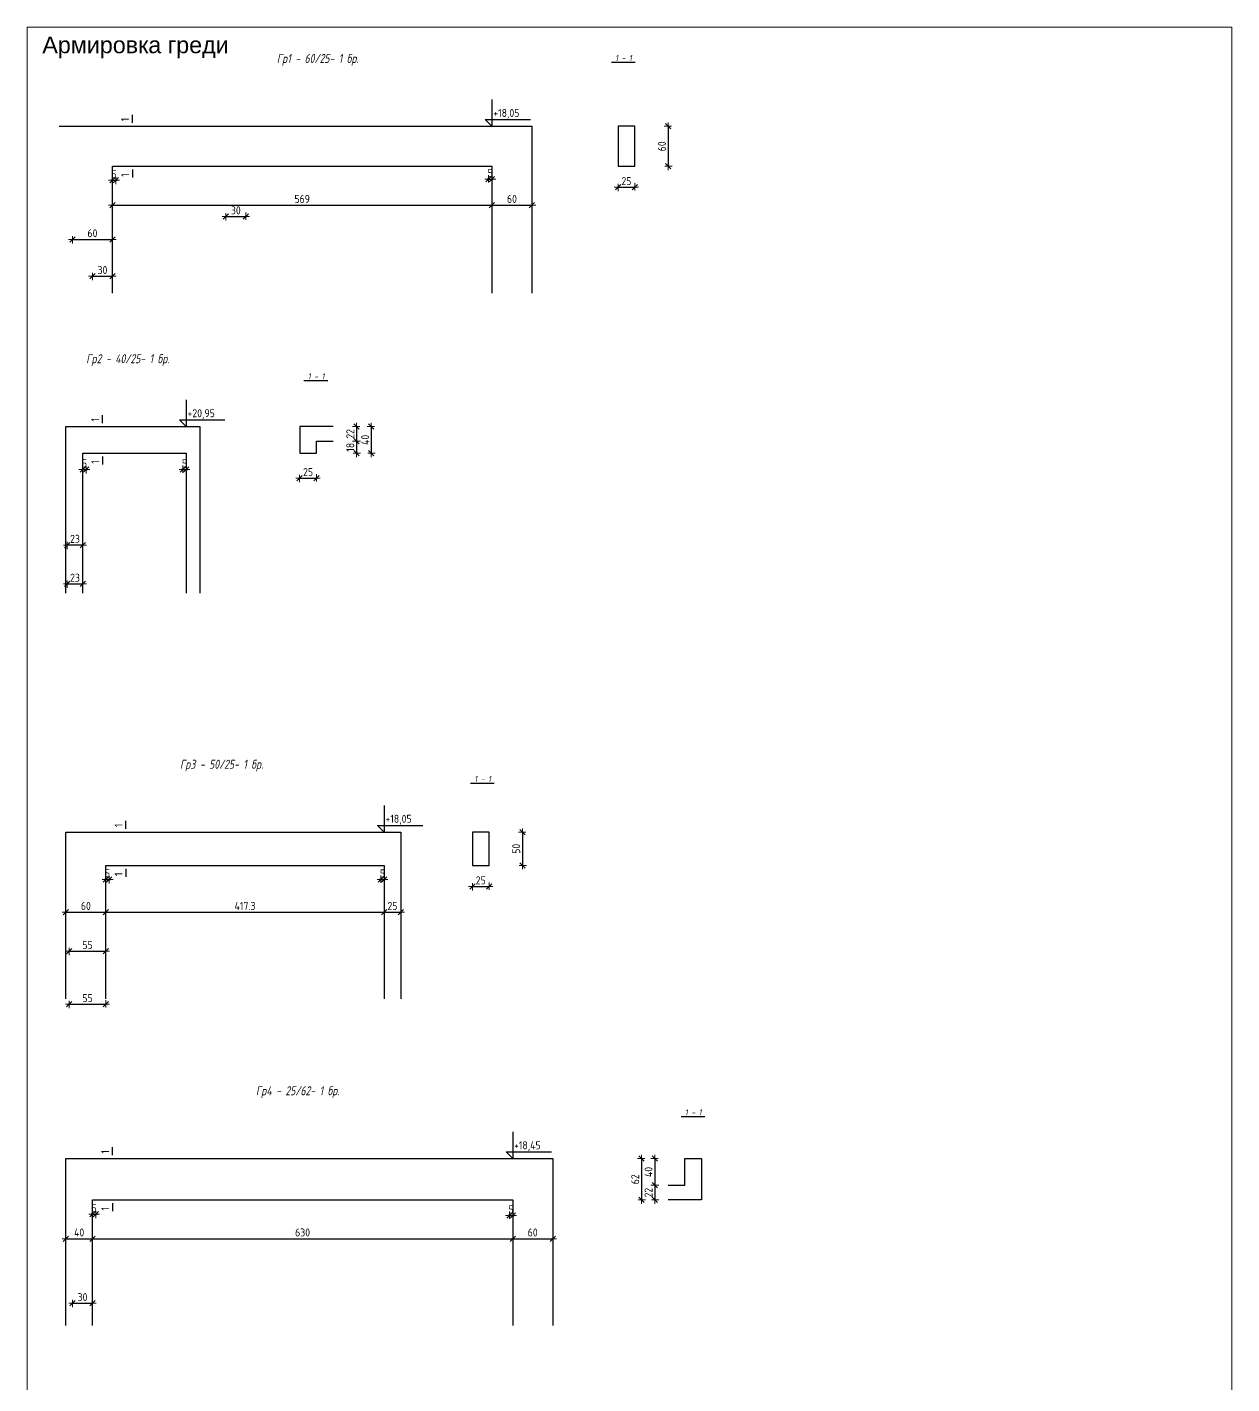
# Model space of a CAD drawing. Header units: centimetres. Extents: x -7166 to 3166, y -7595 to 8142.
# Drawn here: x -7166 to -5359, y -4065 to -2031 of the extents above; entities that cross this region are included whole.
import ezdxf
from ezdxf.enums import TextEntityAlignment as Align

# ---------------------------------------------------------------- set-up
doc = ezdxf.new("R2010")
doc.units = ezdxf.units.CM
for name, color, linetype, lineweight in [('1K_arm_koti', 5, 'Continuous', 15), ('1K_koti_van6ni', 241, 'Continuous', 13), ('1K_text-z', 3, 'Continuous', 35)]:
    doc.layers.add(name, color=color, linetype=linetype, lineweight=lineweight)
for name, color, linetype in [('GRE', 3, 'Continuous'), ('GRETXT', 6, 'Continuous'), ('KTX', 1, 'Continuous'), ('KTXTXT', 4, 'Continuous'), ('RAZ', 3, 'Continuous')]:
    doc.layers.add(name, color=color, linetype=linetype)
doc.styles.add('DIM', font='romans.shx', dxfattribs={"width": 0.85})
doc.styles.add('SWETLI', font='simplex.shx', dxfattribs={"width": 0.75, "oblique": 12})
doc.styles.add('Z1', font='ARIAL.TTF')
doc.dimstyles.new('RAZR1', dxfattribs={"dimtxt": 12, "dimasz": 1, "dimexe": 0.3, "dimexo": 0, "dimgap": 0, "dimtad": 0, "dimrnd": 0.1, "dimzin": 14, "dimdsep": 46, "dimtxsty": 'DIM', "dimblk": 'DIM2', "dimcen": 0.09, "dimse1": 1, "dimse2": 1, "dimclrd": 256, "dimclre": 256, "dimclrt": 41, "dimazin": 0, "dimtfac": 2.307692, "dimtix": 1, "dimtmove": 2, "dimatfit": 3, "dimldrblk": 'DIM2', "dimfxl": 0, "dimtvp": 0.769231, "dimtolj": 1, "dimtzin": 14, "dimarcsym": 0})

# ---------------------------------------------------------------- blocks, each defined once
blk = doc.blocks.new('DIM2')
for p, q in [((-5.7, 0), (5.7, 0)), ((4, 4), (-4, -4)), ((0, -5), (0, 6))]:
    blk.add_line(p, q)
blk = doc.blocks.new('*D484')
at = {"layer": '1K_koti_van6ni', "lineweight": -2}
blk.add_line((-7036.6, -2297.5), (-6469.6, -2297.5), dxfattribs=at)
at = {"layer": 'Defpoints', "color": 0}
for p in [(-7037.6, -2239.3), (-6468.6, -2239.3), (-6468.6, -2297.5)]:
    blk.add_point(p, dxfattribs=at)
at = {"layer": '1K_koti_van6ni', "lineweight": -2, "rotation": 180}
blk.add_blockref('DIM2', (-7037.6, -2297.5), dxfattribs=at)
at = {"layer": '1K_koti_van6ni', "lineweight": -2}
blk.add_blockref('DIM2', (-6468.6, -2297.5), dxfattribs=at)
at = {"layer": '1K_koti_van6ni', "color": 41, "insert": (-6753.1, -2288.2), "char_height": 12, "attachment_point": 5, "style": 'DIM'}
blk.add_mtext('\\A1;569', dxfattribs=at)
blk = doc.blocks.new('*D485')
at = {"layer": '1K_arm_koti', "lineweight": -2}
blk.add_line((-6204.5, -2180.3), (-6204.5, -2238.3), dxfattribs=at)
at = {"layer": 'Defpoints', "color": 0}
for p in [(-6254.4, -2179.3), (-6254.4, -2239.3), (-6204.5, -2239.3)]:
    blk.add_point(p, dxfattribs=at)
at = {"layer": '1K_arm_koti', "lineweight": -2}
for p, rotation in [((-6204.5, -2179.3), 90), ((-6204.5, -2239.3), 270)]:
    blk.add_blockref('DIM2', p, dxfattribs=dict(at, rotation=rotation))
at = {"layer": '1K_arm_koti', "color": 41, "insert": (-6213.7, -2209.3), "char_height": 12, "attachment_point": 5, "rotation": 90, "style": 'DIM'}
blk.add_mtext('\\A1;60', dxfattribs=at)
blk = doc.blocks.new('*D486')
at = {"layer": '1K_arm_koti', "lineweight": -2}
blk.add_line((-6278.4, -2270.8), (-6255.4, -2270.8), dxfattribs=at)
at = {"layer": 'Defpoints', "color": 0}
for p in [(-6279.4, -2239.3), (-6254.4, -2239.3), (-6254.4, -2270.8)]:
    blk.add_point(p, dxfattribs=at)
at = {"layer": '1K_arm_koti', "lineweight": -2, "rotation": 180}
blk.add_blockref('DIM2', (-6279.4, -2270.8), dxfattribs=at)
at = {"layer": '1K_arm_koti', "lineweight": -2}
blk.add_blockref('DIM2', (-6254.4, -2270.8), dxfattribs=at)
at = {"layer": '1K_arm_koti', "color": 41, "insert": (-6266.9, -2261.5), "char_height": 12, "attachment_point": 5, "style": 'DIM'}
blk.add_mtext('\\A1;25', dxfattribs=at)
blk = doc.blocks.new('*D487')
at = {"layer": '1K_arm_koti', "lineweight": -2}
for p, q in [((-7038.6, -2260.1), (-7039.6, -2260.1)), ((-7037.6, -2260.1), (-7032.6, -2260.1)), ((-7031.6, -2260.1), (-7030.6, -2260.1))]:
    blk.add_line(p, q, dxfattribs=at)
at = {"layer": 'Defpoints', "color": 0}
for p in [(-7032.6, -2237.8), (-7037.6, -2239.3), (-7032.6, -2260.1)]:
    blk.add_point(p, dxfattribs=at)
at = {"layer": '1K_arm_koti', "lineweight": -2}
blk.add_blockref('DIM2', (-7037.6, -2260.1), dxfattribs=at)
at = {"layer": '1K_arm_koti', "lineweight": -2, "rotation": 180}
blk.add_blockref('DIM2', (-7032.6, -2260.1), dxfattribs=at)
at = {"layer": '1K_arm_koti', "color": 41, "insert": (-7035.1, -2250.9), "char_height": 12, "attachment_point": 5, "style": 'DIM'}
blk.add_mtext('\\A1;5', dxfattribs=at)
blk = doc.blocks.new('*D488')
at = {"layer": '1K_arm_koti', "lineweight": -2}
for p, q in [((-6474.6, -2258.4), (-6475.6, -2258.4)), ((-6473.6, -2258.4), (-6468.6, -2258.4)), ((-6467.6, -2258.4), (-6466.6, -2258.4))]:
    blk.add_line(p, q, dxfattribs=at)
at = {"layer": 'Defpoints', "color": 0}
for p in [(-6473.6, -2237.8), (-6468.6, -2239.3), (-6468.6, -2258.4)]:
    blk.add_point(p, dxfattribs=at)
at = {"layer": '1K_arm_koti', "lineweight": -2}
blk.add_blockref('DIM2', (-6473.6, -2258.4), dxfattribs=at)
at = {"layer": '1K_arm_koti', "lineweight": -2, "rotation": 180}
blk.add_blockref('DIM2', (-6468.6, -2258.4), dxfattribs=at)
at = {"layer": '1K_arm_koti', "color": 41, "insert": (-6471.1, -2249.2), "char_height": 12, "attachment_point": 5, "style": 'DIM'}
blk.add_mtext('\\A1;5', dxfattribs=at)
blk = doc.blocks.new('*D489')
at = {"layer": '1K_koti_van6ni', "lineweight": -2}
blk.add_line((-7106.5, -3357.7), (-7048.5, -3357.7), dxfattribs=at)
at = {"layer": 'Defpoints', "color": 0}
for p in [(-7107.5, -3237.7), (-7047.5, -3357.7), (-7047.5, -3487.7)]:
    blk.add_point(p, dxfattribs=at)
at = {"layer": '1K_koti_van6ni', "lineweight": -2, "rotation": 180}
blk.add_blockref('DIM2', (-7107.5, -3357.7), dxfattribs=at)
at = {"layer": '1K_koti_van6ni', "lineweight": -2}
blk.add_blockref('DIM2', (-7047.5, -3357.7), dxfattribs=at)
at = {"layer": '1K_koti_van6ni', "color": 41, "insert": (-7077.5, -3348.4), "char_height": 12, "attachment_point": 5, "style": 'DIM'}
blk.add_mtext('\\A1;60', dxfattribs=at)
blk = doc.blocks.new('*D490')
at = {"layer": '1K_koti_van6ni', "lineweight": -2}
blk.add_line((-7046.5, -3357.7), (-6631.2, -3357.7), dxfattribs=at)
at = {"layer": 'Defpoints', "color": 0}
for p in [(-6630.2, -3357.7), (-7047.5, -3487.7), (-6630.2, -3487.7)]:
    blk.add_point(p, dxfattribs=at)
at = {"layer": '1K_koti_van6ni', "lineweight": -2, "rotation": 180}
blk.add_blockref('DIM2', (-7047.5, -3357.7), dxfattribs=at)
at = {"layer": '1K_koti_van6ni', "lineweight": -2}
blk.add_blockref('DIM2', (-6630.2, -3357.7), dxfattribs=at)
at = {"layer": '1K_koti_van6ni', "color": 41, "insert": (-6838.8, -3348.4), "char_height": 12, "attachment_point": 5, "style": 'DIM'}
blk.add_mtext('\\A1;417.3', dxfattribs=at)
blk = doc.blocks.new('*D491')
at = {"layer": '1K_koti_van6ni', "lineweight": -2}
blk.add_line((-6629.2, -3357.7), (-6606.2, -3357.7), dxfattribs=at)
at = {"layer": 'Defpoints', "color": 0}
for p in [(-6605.2, -3357.7), (-6630.2, -3487.7), (-6605.2, -3487.7)]:
    blk.add_point(p, dxfattribs=at)
at = {"layer": '1K_koti_van6ni', "lineweight": -2, "rotation": 180}
blk.add_blockref('DIM2', (-6630.2, -3357.7), dxfattribs=at)
at = {"layer": '1K_koti_van6ni', "lineweight": -2}
blk.add_blockref('DIM2', (-6605.2, -3357.7), dxfattribs=at)
at = {"layer": '1K_koti_van6ni', "color": 41, "insert": (-6617.7, -3348.4), "char_height": 12, "attachment_point": 5, "style": 'DIM'}
blk.add_mtext('\\A1;25', dxfattribs=at)
blk = doc.blocks.new('*D492')
at = {"layer": '1K_arm_koti', "lineweight": -2}
blk.add_line((-6422.9, -3238.7), (-6422.9, -3286.7), dxfattribs=at)
at = {"layer": 'Defpoints', "color": 0}
for p in [(-6472.9, -3237.7), (-6472.9, -3287.7), (-6422.9, -3287.7)]:
    blk.add_point(p, dxfattribs=at)
at = {"layer": '1K_arm_koti', "lineweight": -2}
for p, rotation in [((-6422.9, -3237.7), 90), ((-6422.9, -3287.7), 270)]:
    blk.add_blockref('DIM2', p, dxfattribs=dict(at, rotation=rotation))
at = {"layer": '1K_arm_koti', "color": 41, "insert": (-6432.2, -3262.7), "char_height": 12, "attachment_point": 5, "rotation": 90, "style": 'DIM'}
blk.add_mtext('\\A1;50', dxfattribs=at)
blk = doc.blocks.new('*D493')
at = {"layer": '1K_arm_koti', "lineweight": -2}
blk.add_line((-6496.9, -3319.1), (-6473.9, -3319.1), dxfattribs=at)
at = {"layer": 'Defpoints', "color": 0}
for p in [(-6497.9, -3287.7), (-6472.9, -3287.7), (-6472.9, -3319.1)]:
    blk.add_point(p, dxfattribs=at)
at = {"layer": '1K_arm_koti', "lineweight": -2, "rotation": 180}
blk.add_blockref('DIM2', (-6497.9, -3319.1), dxfattribs=at)
at = {"layer": '1K_arm_koti', "lineweight": -2}
blk.add_blockref('DIM2', (-6472.9, -3319.1), dxfattribs=at)
at = {"layer": '1K_arm_koti', "color": 41, "insert": (-6485.4, -3309.9), "char_height": 12, "attachment_point": 5, "style": 'DIM'}
blk.add_mtext('\\A1;25', dxfattribs=at)
blk = doc.blocks.new('*D494')
at = {"layer": '1K_arm_koti', "lineweight": -2}
blk.add_line((-7096.6, -2348.8), (-7038.6, -2348.8), dxfattribs=at)
at = {"layer": 'Defpoints', "color": 0}
for p in [(-7097.6, -2329.2), (-7037.6, -2329.2), (-7037.6, -2348.8)]:
    blk.add_point(p, dxfattribs=at)
at = {"layer": '1K_arm_koti', "lineweight": -2, "rotation": 180}
blk.add_blockref('DIM2', (-7097.6, -2348.8), dxfattribs=at)
at = {"layer": '1K_arm_koti', "lineweight": -2}
blk.add_blockref('DIM2', (-7037.6, -2348.8), dxfattribs=at)
at = {"layer": '1K_arm_koti', "color": 41, "insert": (-7067.6, -2339.6), "char_height": 12, "attachment_point": 5, "style": 'DIM'}
blk.add_mtext('\\A1;60', dxfattribs=at)
blk = doc.blocks.new('*D495')
at = {"layer": '1K_arm_koti', "lineweight": -2}
blk.add_line((-7066.6, -2404.1), (-7038.6, -2404.1), dxfattribs=at)
at = {"layer": 'Defpoints', "color": 0}
for p in [(-7067.6, -2381.6), (-7037.6, -2381.6), (-7037.6, -2404.1)]:
    blk.add_point(p, dxfattribs=at)
at = {"layer": '1K_arm_koti', "lineweight": -2, "rotation": 180}
blk.add_blockref('DIM2', (-7067.6, -2404.1), dxfattribs=at)
at = {"layer": '1K_arm_koti', "lineweight": -2}
blk.add_blockref('DIM2', (-7037.6, -2404.1), dxfattribs=at)
at = {"layer": '1K_arm_koti', "color": 41, "insert": (-7052.6, -2394.8), "char_height": 12, "attachment_point": 5, "style": 'DIM'}
blk.add_mtext('\\A1;30', dxfattribs=at)
blk = doc.blocks.new('*D496')
at = {"layer": '1K_arm_koti', "lineweight": -2}
blk.add_line((-6866.6, -2314.6), (-6838.6, -2314.6), dxfattribs=at)
at = {"layer": 'Defpoints', "color": 0}
for p in [(-6837.6, -2314.6), (-6837.6, -2329.2), (-6867.6, -2340.2)]:
    blk.add_point(p, dxfattribs=at)
at = {"layer": '1K_arm_koti', "lineweight": -2, "rotation": 180}
blk.add_blockref('DIM2', (-6867.6, -2314.6), dxfattribs=at)
at = {"layer": '1K_arm_koti', "lineweight": -2}
blk.add_blockref('DIM2', (-6837.6, -2314.6), dxfattribs=at)
at = {"layer": '1K_arm_koti', "color": 41, "insert": (-6852.6, -2305.3), "char_height": 12, "attachment_point": 5, "style": 'DIM'}
blk.add_mtext('\\A1;30', dxfattribs=at)
blk = doc.blocks.new('*D497')
at = {"layer": '1K_arm_koti', "lineweight": -2}
blk.add_line((-7101.5, -3416.2), (-7048.5, -3416.2), dxfattribs=at)
at = {"layer": 'Defpoints', "color": 0}
for p in [(-7102.5, -3393.9), (-7047.5, -3393.9), (-7047.5, -3416.2)]:
    blk.add_point(p, dxfattribs=at)
at = {"layer": '1K_arm_koti', "lineweight": -2, "rotation": 180}
blk.add_blockref('DIM2', (-7102.5, -3416.2), dxfattribs=at)
at = {"layer": '1K_arm_koti', "lineweight": -2}
blk.add_blockref('DIM2', (-7047.5, -3416.2), dxfattribs=at)
at = {"layer": '1K_arm_koti', "color": 41, "insert": (-7075, -3406.9), "char_height": 12, "attachment_point": 5, "style": 'DIM'}
blk.add_mtext('\\A1;55', dxfattribs=at)
blk = doc.blocks.new('*D498')
at = {"layer": '1K_arm_koti', "lineweight": -2}
blk.add_line((-7101.5, -3495.8), (-7048.5, -3495.8), dxfattribs=at)
at = {"layer": 'Defpoints', "color": 0}
for p in [(-7102.5, -3473), (-7047.5, -3473), (-7047.5, -3495.8)]:
    blk.add_point(p, dxfattribs=at)
at = {"layer": '1K_arm_koti', "lineweight": -2, "rotation": 180}
blk.add_blockref('DIM2', (-7102.5, -3495.8), dxfattribs=at)
at = {"layer": '1K_arm_koti', "lineweight": -2}
blk.add_blockref('DIM2', (-7047.5, -3495.8), dxfattribs=at)
at = {"layer": '1K_arm_koti', "color": 41, "insert": (-7075, -3486.6), "char_height": 12, "attachment_point": 5, "style": 'DIM'}
blk.add_mtext('\\A1;55', dxfattribs=at)
blk = doc.blocks.new('*D499')
at = {"layer": '1K_koti_van6ni', "lineweight": -2}
blk.add_line((-7106.5, -3847.3), (-7068.5, -3847.3), dxfattribs=at)
at = {"layer": 'Defpoints', "color": 0}
for p in [(-7107.5, -3727.3), (-7067.5, -3847.3), (-7067.5, -3977.3)]:
    blk.add_point(p, dxfattribs=at)
at = {"layer": '1K_koti_van6ni', "lineweight": -2, "rotation": 180}
blk.add_blockref('DIM2', (-7107.5, -3847.3), dxfattribs=at)
at = {"layer": '1K_koti_van6ni', "lineweight": -2}
blk.add_blockref('DIM2', (-7067.5, -3847.3), dxfattribs=at)
at = {"layer": '1K_koti_van6ni', "color": 41, "insert": (-7087.5, -3838), "char_height": 12, "attachment_point": 5, "style": 'DIM'}
blk.add_mtext('\\A1;40', dxfattribs=at)
blk = doc.blocks.new('*D500')
at = {"layer": '1K_koti_van6ni', "lineweight": -2}
blk.add_line((-7066.5, -3847.3), (-6438.5, -3847.3), dxfattribs=at)
at = {"layer": 'Defpoints', "color": 0}
for p in [(-6437.5, -3847.3), (-7067.5, -3977.3), (-6437.5, -3977.3)]:
    blk.add_point(p, dxfattribs=at)
at = {"layer": '1K_koti_van6ni', "lineweight": -2, "rotation": 180}
blk.add_blockref('DIM2', (-7067.5, -3847.3), dxfattribs=at)
at = {"layer": '1K_koti_van6ni', "lineweight": -2}
blk.add_blockref('DIM2', (-6437.5, -3847.3), dxfattribs=at)
at = {"layer": '1K_koti_van6ni', "color": 41, "insert": (-6752.5, -3838), "char_height": 12, "attachment_point": 5, "style": 'DIM'}
blk.add_mtext('\\A1;630', dxfattribs=at)
blk = doc.blocks.new('*D501')
at = {"layer": '1K_koti_van6ni', "lineweight": -2}
blk.add_line((-6436.5, -3847.3), (-6378.5, -3847.3), dxfattribs=at)
at = {"layer": 'Defpoints', "color": 0}
for p in [(-6377.5, -3847.3), (-6437.5, -3977.3), (-6377.5, -3977.3)]:
    blk.add_point(p, dxfattribs=at)
at = {"layer": '1K_koti_van6ni', "lineweight": -2, "rotation": 180}
blk.add_blockref('DIM2', (-6437.5, -3847.3), dxfattribs=at)
at = {"layer": '1K_koti_van6ni', "lineweight": -2}
blk.add_blockref('DIM2', (-6377.5, -3847.3), dxfattribs=at)
at = {"layer": '1K_koti_van6ni', "color": 41, "insert": (-6407.5, -3838), "char_height": 12, "attachment_point": 5, "style": 'DIM'}
blk.add_mtext('\\A1;60', dxfattribs=at)
blk = doc.blocks.new('*D502')
at = {"layer": '1K_arm_koti', "lineweight": -2}
blk.add_line((-6224.5, -3728.3), (-6224.5, -3766.3), dxfattribs=at)
at = {"layer": 'Defpoints', "color": 0}
for p in [(-6179.5, -3727.3), (-6224.5, -3767.3), (-6179.5, -3767.3)]:
    blk.add_point(p, dxfattribs=at)
at = {"layer": '1K_arm_koti', "lineweight": -2}
for p, rotation in [((-6224.5, -3727.3), 90), ((-6224.5, -3767.3), 270)]:
    blk.add_blockref('DIM2', p, dxfattribs=dict(at, rotation=rotation))
at = {"layer": '1K_arm_koti', "color": 41, "insert": (-6233.8, -3747.3), "char_height": 12, "attachment_point": 5, "rotation": 90, "style": 'DIM'}
blk.add_mtext('\\A1;40', dxfattribs=at)
blk = doc.blocks.new('*D503')
at = {"layer": '1K_arm_koti', "lineweight": -2}
blk.add_line((-6224.5, -3768.3), (-6224.5, -3788.3), dxfattribs=at)
at = {"layer": 'Defpoints', "color": 0}
for p in [(-6179.5, -3767.3), (-6224.5, -3789.3), (-6204.5, -3789.3)]:
    blk.add_point(p, dxfattribs=at)
at = {"layer": '1K_arm_koti', "lineweight": -2}
for p, rotation in [((-6224.5, -3767.3), 90), ((-6224.5, -3789.3), 270)]:
    blk.add_blockref('DIM2', p, dxfattribs=dict(at, rotation=rotation))
at = {"layer": '1K_arm_koti', "color": 41, "insert": (-6233.8, -3778.3), "char_height": 12, "attachment_point": 5, "rotation": 90, "style": 'DIM'}
blk.add_mtext('\\A1;22', dxfattribs=at)
blk = doc.blocks.new('*D504')
at = {"layer": '1K_arm_koti', "lineweight": -2}
blk.add_line((-6244.5, -3728.3), (-6244.5, -3788.3), dxfattribs=at)
at = {"layer": 'Defpoints', "color": 0}
for p in [(-6179.5, -3727.3), (-6244.5, -3789.3), (-6204.5, -3789.3)]:
    blk.add_point(p, dxfattribs=at)
at = {"layer": '1K_arm_koti', "lineweight": -2}
for p, rotation in [((-6244.5, -3727.3), 90), ((-6244.5, -3789.3), 270)]:
    blk.add_blockref('DIM2', p, dxfattribs=dict(at, rotation=rotation))
at = {"layer": '1K_arm_koti', "color": 41, "insert": (-6253.8, -3758.3), "char_height": 12, "attachment_point": 5, "rotation": 90, "style": 'DIM'}
blk.add_mtext('\\A1;62', dxfattribs=at)
blk = doc.blocks.new('*D505')
at = {"layer": '1K_arm_koti', "lineweight": -2}
blk.add_line((-7096.5, -3944.2), (-7068.5, -3944.2), dxfattribs=at)
at = {"layer": 'Defpoints', "color": 0}
for p in [(-7097.5, -3926.7), (-7067.5, -3926.7), (-7067.5, -3944.2)]:
    blk.add_point(p, dxfattribs=at)
at = {"layer": '1K_arm_koti', "lineweight": -2, "rotation": 180}
blk.add_blockref('DIM2', (-7097.5, -3944.2), dxfattribs=at)
at = {"layer": '1K_arm_koti', "lineweight": -2}
blk.add_blockref('DIM2', (-7067.5, -3944.2), dxfattribs=at)
at = {"layer": '1K_arm_koti', "color": 41, "insert": (-7082.5, -3935), "char_height": 12, "attachment_point": 5, "style": 'DIM'}
blk.add_mtext('\\A1;30', dxfattribs=at)
blk = doc.blocks.new('*D506')
at = {"layer": '1K_arm_koti', "lineweight": -2}
for p, q in [((-7048.5, -3308.6), (-7049.5, -3308.6)), ((-7047.5, -3308.6), (-7042.5, -3308.6)), ((-7041.5, -3308.6), (-7040.5, -3308.6))]:
    blk.add_line(p, q, dxfattribs=at)
at = {"layer": 'Defpoints', "color": 0}
for p in [(-7047.5, -3287.7), (-7042.5, -3286.2), (-7042.5, -3308.6)]:
    blk.add_point(p, dxfattribs=at)
at = {"layer": '1K_arm_koti', "lineweight": -2}
blk.add_blockref('DIM2', (-7047.5, -3308.6), dxfattribs=at)
at = {"layer": '1K_arm_koti', "lineweight": -2, "rotation": 180}
blk.add_blockref('DIM2', (-7042.5, -3308.6), dxfattribs=at)
at = {"layer": '1K_arm_koti', "color": 41, "insert": (-7045, -3299.3), "char_height": 12, "attachment_point": 5, "style": 'DIM'}
blk.add_mtext('\\A1;5', dxfattribs=at)
blk = doc.blocks.new('*D507')
at = {"layer": '1K_arm_koti', "lineweight": -2}
for p, q in [((-6636.2, -3308.8), (-6637.2, -3308.8)), ((-6635.2, -3308.8), (-6630.2, -3308.8)), ((-6629.2, -3308.8), (-6628.2, -3308.8))]:
    blk.add_line(p, q, dxfattribs=at)
at = {"layer": 'Defpoints', "color": 0}
for p in [(-6635.2, -3286.2), (-6630.2, -3287.7), (-6630.2, -3308.8)]:
    blk.add_point(p, dxfattribs=at)
at = {"layer": '1K_arm_koti', "lineweight": -2}
blk.add_blockref('DIM2', (-6635.2, -3308.8), dxfattribs=at)
at = {"layer": '1K_arm_koti', "lineweight": -2, "rotation": 180}
blk.add_blockref('DIM2', (-6630.2, -3308.8), dxfattribs=at)
at = {"layer": '1K_arm_koti', "color": 41, "insert": (-6632.7, -3299.6), "char_height": 12, "attachment_point": 5, "style": 'DIM'}
blk.add_mtext('\\A1;5', dxfattribs=at)
blk = doc.blocks.new('*D508')
at = {"layer": '1K_arm_koti', "lineweight": -2}
for p, q in [((-7068.5, -3810.5), (-7069.5, -3810.5)), ((-7067.5, -3810.5), (-7062.5, -3810.5)), ((-7061.5, -3810.5), (-7060.5, -3810.5))]:
    blk.add_line(p, q, dxfattribs=at)
at = {"layer": 'Defpoints', "color": 0}
for p in [(-7067.5, -3789.3), (-7062.5, -3787.8), (-7062.5, -3810.5)]:
    blk.add_point(p, dxfattribs=at)
at = {"layer": '1K_arm_koti', "lineweight": -2}
blk.add_blockref('DIM2', (-7067.5, -3810.5), dxfattribs=at)
at = {"layer": '1K_arm_koti', "lineweight": -2, "rotation": 180}
blk.add_blockref('DIM2', (-7062.5, -3810.5), dxfattribs=at)
at = {"layer": '1K_arm_koti', "color": 41, "insert": (-7065, -3801.3), "char_height": 12, "attachment_point": 5, "style": 'DIM'}
blk.add_mtext('\\A1;5', dxfattribs=at)
blk = doc.blocks.new('*D509')
at = {"layer": '1K_arm_koti', "lineweight": -2}
for p, q in [((-6443.5, -3812.7), (-6444.5, -3812.7)), ((-6442.5, -3812.7), (-6437.5, -3812.7)), ((-6436.5, -3812.7), (-6435.5, -3812.7))]:
    blk.add_line(p, q, dxfattribs=at)
at = {"layer": 'Defpoints', "color": 0}
for p in [(-6442.5, -3787.8), (-6437.5, -3789.3), (-6437.5, -3812.7)]:
    blk.add_point(p, dxfattribs=at)
at = {"layer": '1K_arm_koti', "lineweight": -2}
blk.add_blockref('DIM2', (-6442.5, -3812.7), dxfattribs=at)
at = {"layer": '1K_arm_koti', "lineweight": -2, "rotation": 180}
blk.add_blockref('DIM2', (-6437.5, -3812.7), dxfattribs=at)
at = {"layer": '1K_arm_koti', "color": 41, "insert": (-6440, -3803.4), "char_height": 12, "attachment_point": 5, "style": 'DIM'}
blk.add_mtext('\\A1;5', dxfattribs=at)
blk = doc.blocks.new('*D531')
at = {"layer": '1K_koti_van6ni', "lineweight": -2}
blk.add_line((-6467.6, -2297.5), (-6409.6, -2297.5), dxfattribs=at)
at = {"layer": 'Defpoints', "color": 0}
for p in [(-6408.6, -2179.3), (-6468.6, -2239.3), (-6408.6, -2297.5)]:
    blk.add_point(p, dxfattribs=at)
at = {"layer": '1K_koti_van6ni', "lineweight": -2, "rotation": 180}
blk.add_blockref('DIM2', (-6468.6, -2297.5), dxfattribs=at)
at = {"layer": '1K_koti_van6ni', "lineweight": -2}
blk.add_blockref('DIM2', (-6408.6, -2297.5), dxfattribs=at)
at = {"layer": '1K_koti_van6ni', "color": 41, "insert": (-6438.6, -2288.2), "char_height": 12, "attachment_point": 5, "style": 'DIM'}
blk.add_mtext('\\A1;60', dxfattribs=at)
blk = doc.blocks.new('*D541')
at = {"layer": '1K_arm_koti', "lineweight": -2}
blk.add_line((-6649.5, -2630.5), (-6649.5, -2668.5), dxfattribs=at)
at = {"layer": 'Defpoints', "color": 0}
for p in [(-6756.9, -2629.5), (-6756.9, -2669.5), (-6649.5, -2669.5)]:
    blk.add_point(p, dxfattribs=at)
at = {"layer": '1K_arm_koti', "lineweight": -2}
for p, rotation in [((-6649.5, -2629.5), 90), ((-6649.5, -2669.5), 270)]:
    blk.add_blockref('DIM2', p, dxfattribs=dict(at, rotation=rotation))
at = {"layer": '1K_arm_koti', "color": 41, "insert": (-6658.7, -2649.5), "char_height": 12, "attachment_point": 5, "rotation": 90, "style": 'DIM'}
blk.add_mtext('\\A1;40', dxfattribs=at)
blk = doc.blocks.new('*D542')
at = {"layer": '1K_arm_koti', "lineweight": -2}
blk.add_line((-6671.7, -2630.5), (-6671.7, -2650.5), dxfattribs=at)
at = {"layer": 'Defpoints', "color": 0}
for p in [(-6706.9, -2629.5), (-6706.9, -2651.5), (-6671.7, -2651.5)]:
    blk.add_point(p, dxfattribs=at)
at = {"layer": '1K_arm_koti', "lineweight": -2}
for p, rotation in [((-6671.7, -2629.5), 90), ((-6671.7, -2651.5), 270)]:
    blk.add_blockref('DIM2', p, dxfattribs=dict(at, rotation=rotation))
at = {"layer": '1K_arm_koti', "color": 41, "insert": (-6681, -2640.5), "char_height": 12, "attachment_point": 5, "rotation": 90, "style": 'DIM'}
blk.add_mtext('\\A1;22', dxfattribs=at)
blk = doc.blocks.new('*D543')
at = {"layer": '1K_arm_koti', "lineweight": -2}
blk.add_line((-6671.7, -2652.5), (-6671.7, -2668.5), dxfattribs=at)
at = {"layer": 'Defpoints', "color": 0}
for p in [(-6706.9, -2651.5), (-6731.9, -2669.5), (-6671.7, -2669.5)]:
    blk.add_point(p, dxfattribs=at)
at = {"layer": '1K_arm_koti', "lineweight": -2}
for p, rotation in [((-6671.7, -2651.5), 90), ((-6671.7, -2669.5), 270)]:
    blk.add_blockref('DIM2', p, dxfattribs=dict(at, rotation=rotation))
at = {"layer": '1K_arm_koti', "color": 41, "insert": (-6681, -2660.5), "char_height": 12, "attachment_point": 5, "rotation": 90, "style": 'DIM'}
blk.add_mtext('\\A1;18', dxfattribs=at)
blk = doc.blocks.new('*D544')
at = {"layer": '1K_arm_koti', "lineweight": -2}
blk.add_line((-6755.9, -2707), (-6732.9, -2707), dxfattribs=at)
at = {"layer": 'Defpoints', "color": 0}
for p in [(-6756.9, -2669.5), (-6731.9, -2669.5), (-6731.9, -2707)]:
    blk.add_point(p, dxfattribs=at)
at = {"layer": '1K_arm_koti', "lineweight": -2, "rotation": 180}
blk.add_blockref('DIM2', (-6756.9, -2707), dxfattribs=at)
at = {"layer": '1K_arm_koti', "lineweight": -2}
blk.add_blockref('DIM2', (-6731.9, -2707), dxfattribs=at)
at = {"layer": '1K_arm_koti', "color": 41, "insert": (-6744.4, -2697.8), "char_height": 12, "attachment_point": 5, "style": 'DIM'}
blk.add_mtext('\\A1;25', dxfattribs=at)
blk = doc.blocks.new('*D545')
at = {"layer": '1K_arm_koti', "lineweight": -2}
for p, q in [((-7083.1, -2693.9), (-7084.1, -2693.9)), ((-7082.1, -2693.9), (-7077.1, -2693.9)), ((-7076.1, -2693.9), (-7075.1, -2693.9))]:
    blk.add_line(p, q, dxfattribs=at)
at = {"layer": 'Defpoints', "color": 0}
for p in [(-7082.1, -2669.5), (-7077.1, -2668), (-7077.1, -2693.9)]:
    blk.add_point(p, dxfattribs=at)
at = {"layer": '1K_arm_koti', "lineweight": -2}
blk.add_blockref('DIM2', (-7082.1, -2693.9), dxfattribs=at)
at = {"layer": '1K_arm_koti', "lineweight": -2, "rotation": 180}
blk.add_blockref('DIM2', (-7077.1, -2693.9), dxfattribs=at)
at = {"layer": '1K_arm_koti', "color": 41, "insert": (-7079.6, -2684.6), "char_height": 12, "attachment_point": 5, "style": 'DIM'}
blk.add_mtext('\\A1;5', dxfattribs=at)
blk = doc.blocks.new('*D546')
at = {"layer": '1K_arm_koti', "lineweight": -2}
for p, q in [((-6933.1, -2693.9), (-6934.1, -2693.9)), ((-6932.1, -2693.9), (-6927.1, -2693.9)), ((-6926.1, -2693.9), (-6925.1, -2693.9))]:
    blk.add_line(p, q, dxfattribs=at)
at = {"layer": 'Defpoints', "color": 0}
for p in [(-6932.1, -2668), (-6927.1, -2669.5), (-6927.1, -2693.9)]:
    blk.add_point(p, dxfattribs=at)
at = {"layer": '1K_arm_koti', "lineweight": -2}
blk.add_blockref('DIM2', (-6932.1, -2693.9), dxfattribs=at)
at = {"layer": '1K_arm_koti', "lineweight": -2, "rotation": 180}
blk.add_blockref('DIM2', (-6927.1, -2693.9), dxfattribs=at)
at = {"layer": '1K_arm_koti', "color": 41, "insert": (-6929.6, -2684.6), "char_height": 12, "attachment_point": 5, "style": 'DIM'}
blk.add_mtext('\\A1;5', dxfattribs=at)
blk = doc.blocks.new('*D547')
at = {"layer": '1K_arm_koti', "lineweight": -2}
blk.add_line((-7083.1, -2807.2), (-7104.5, -2807.2), dxfattribs=at)
at = {"layer": 'Defpoints', "color": 0}
for p in [(-7082.1, -2778.8), (-7105.5, -2788.8), (-7105.5, -2807.2)]:
    blk.add_point(p, dxfattribs=at)
at = {"layer": '1K_arm_koti', "lineweight": -2, "rotation": 180}
blk.add_blockref('DIM2', (-7105.5, -2807.2), dxfattribs=at)
at = {"layer": '1K_arm_koti', "lineweight": -2}
blk.add_blockref('DIM2', (-7082.1, -2807.2), dxfattribs=at)
at = {"layer": '1K_arm_koti', "color": 41, "insert": (-7093.8, -2797.9), "char_height": 12, "attachment_point": 5, "style": 'DIM'}
blk.add_mtext('\\A1;23', dxfattribs=at)
blk = doc.blocks.new('*D548')
at = {"layer": '1K_arm_koti', "lineweight": -2}
blk.add_line((-7104.5, -2865.5), (-7083.1, -2865.5), dxfattribs=at)
at = {"layer": 'Defpoints', "color": 0}
for p in [(-7105.5, -2845.9), (-7082.1, -2845.9), (-7082.1, -2865.5)]:
    blk.add_point(p, dxfattribs=at)
at = {"layer": '1K_arm_koti', "lineweight": -2, "rotation": 180}
blk.add_blockref('DIM2', (-7105.5, -2865.5), dxfattribs=at)
at = {"layer": '1K_arm_koti', "lineweight": -2}
blk.add_blockref('DIM2', (-7082.1, -2865.5), dxfattribs=at)
at = {"layer": '1K_arm_koti', "color": 41, "insert": (-7093.8, -2856.2), "char_height": 12, "attachment_point": 5, "style": 'DIM'}
blk.add_mtext('\\A1;23', dxfattribs=at)

msp = doc.modelspace()

# ---------------------------------------------------------------- linework, layer by layer
at = {"layer": '1K_arm_koti'}
msp.add_lwpolyline([(-7165.554, -2030.582), (-5359.078, -2030.582), (-5359.078, -6108.268), (-7165.554, -6108.268)], close=True, dxfattribs=at)
at = {"layer": 'GRE'}
for points in [[(-7117.563, -2179.283), (-6408.563, -2179.283), (-6408.563, -2429.283)], [(-7037.563, -2429.283), (-7037.563, -2239.283), (-6468.563, -2239.283), (-6468.563, -2429.283)], [(-7107.472, -2879.545), (-7107.472, -2629.545), (-6906.605, -2629.545), (-6906.605, -2879.545)], [(-6706.873, -2629.545), (-6756.873, -2629.545), (-6756.873, -2669.545), (-6731.873, -2669.545), (-6731.873, -2651.545), (-6706.873, -2651.545)], [(-7082.051, -2879.545), (-7082.051, -2669.545), (-6927.051, -2669.545), (-6927.051, -2879.545)], [(-7107.472, -3487.661), (-7107.472, -3237.661), (-6605.197, -3237.661), (-6605.197, -3487.661)], [(-7047.472, -3487.661), (-7047.472, -3287.661), (-6630.197, -3287.661), (-6630.197, -3487.661)], [(-7107.472, -3977.28), (-7107.472, -3727.28), (-6377.472, -3727.28), (-6377.472, -3977.28)], [(-6204.542, -3767.28), (-6179.542, -3767.28), (-6179.542, -3727.28), (-6154.542, -3727.28), (-6154.542, -3789.28), (-6204.542, -3789.28)], [(-7067.472, -3977.28), (-7067.472, -3789.28), (-6437.472, -3789.28), (-6437.472, -3977.28)]]:
    msp.add_lwpolyline(points, dxfattribs=at)
for points in [[(-6279.408, -2239.283), (-6254.408, -2239.283), (-6254.408, -2179.283), (-6279.408, -2179.283)], [(-6497.874, -3287.661), (-6472.874, -3287.661), (-6472.874, -3237.661), (-6497.874, -3237.661)]]:
    msp.add_lwpolyline(points, close=True, dxfattribs=at)
at = {"layer": 'KTX'}
for p, q in [((-7007.563, -2174.283), (-7007.563, -2162.283)), ((-7007.563, -2244.283), (-7007.563, -2256.283)), ((-7052.385, -2624.545), (-7052.385, -2612.545)), ((-7052.385, -2674.545), (-7052.385, -2686.545)), ((-7017.472, -3232.661), (-7017.472, -3220.661)), ((-7017.472, -3292.661), (-7017.472, -3304.661)), ((-7037.472, -3722.28), (-7037.472, -3710.28)), ((-7037.472, -3794.28), (-7037.472, -3806.28))]:
    msp.add_line(p, q, dxfattribs=at)
for points in [[(-6468.563, -2139.283), (-6468.563, -2179.283), (-6478.563, -2169.283), (-6410.563, -2169.283)], [(-6927.051, -2589.545), (-6927.051, -2629.545), (-6937.051, -2619.545), (-6869.051, -2619.545)], [(-6630.197, -3197.661), (-6630.197, -3237.661), (-6640.197, -3227.661), (-6572.197, -3227.661)], [(-6437.472, -3687.28), (-6437.472, -3727.28), (-6447.472, -3717.28), (-6379.472, -3717.28)]]:
    msp.add_lwpolyline(points, dxfattribs=at)

# ---------------------------------------------------------------- texts
at = {"layer": '1K_text-z', "style": 'Z1'}
msp.add_text('Армировка греди', height=25, dxfattribs=at).set_placement((-7142.774, -2069.697))
at = {"layer": 'GRETXT', "style": 'SWETLI', "oblique": 12, "width": 0.75}
for s, p in [('Гp1 - 60/25- 1 бp.', (-6791.119, -2084.283)), ('Гp2 - 40/25- 1 бp.', (-7076.962, -2534.545)), ('Гp3 - 50/25- 1 бp.', (-6936.334, -3142.661)), ('Гp4 - 25/62- 1 бp.', (-6822.472, -3632.28))]:
    msp.add_text(s, height=13.5, dxfattribs=at).set_placement(p)
at = {"layer": 'KTXTXT', "style": 'DIM', "width": 0.85}
for s, p in [('+18,05', (-6466.563, -2165.283)), ('+20,95', (-6925.051, -2615.545)), ('+18,05', (-6628.197, -3223.661)), ('+18,45', (-6435.472, -3713.28))]:
    msp.add_text(s, height=12, dxfattribs=at).set_placement(p)
for p in [(-7012.563, -2171.783), (-7012.563, -2255.04), (-7057.385, -2622.045), (-7057.385, -2685.302), (-7022.472, -3230.161), (-7022.472, -3303.418), (-7042.472, -3719.78), (-7042.472, -3805.037)]:
    msp.add_text('1', height=12, rotation=90, dxfattribs=at).set_placement(p)
at = {"layer": 'RAZ', "style": 'SWETLI', "oblique": 12, "width": 0.75}
for p in [(-6271.247, -2076.826), (-6732.187, -2554.236), (-6482.495, -3157.871), (-6166.782, -3658.002)]:
    msp.add_text('%%u 1 - 1 ', height=9, dxfattribs=at).set_placement(p, align=Align.MIDDLE)

# ---------------------------------------------------------------- dimensions: what is measured, and where the dimension line sits
at = {"layer": '1K_arm_koti'}
for base, p1, p2, angle, picture, middle in [((-6204.475, -2239.283), (-6254.408, -2179.283), (-6254.408, -2239.283), 90, '*D485', (-6213.706, -2209.283)), ((-6649.472, -2669.545), (-6756.873, -2629.545), (-6756.873, -2669.545), 90, '*D541', (-6658.702, -2649.545)), ((-6671.748, -2651.545), (-6706.873, -2629.545), (-6706.873, -2651.545), 90, '*D542', (-6680.979, -2640.545)), ((-6671.748, -2669.545), (-6706.873, -2651.545), (-6731.873, -2669.545), 90, '*D543', (-6680.979, -2660.545)), ((-6422.941, -3287.661), (-6472.874, -3237.661), (-6472.874, -3287.661), 90, '*D492', (-6432.172, -3262.661)), ((-6244.542, -3789.28), (-6179.542, -3727.28), (-6204.542, -3789.28), 270, '*D504', (-6253.773, -3758.28)), ((-6224.542, -3767.28), (-6179.542, -3727.28), (-6179.542, -3767.28), 270, '*D502', (-6233.773, -3747.28)), ((-6224.542, -3789.28), (-6179.542, -3767.28), (-6204.542, -3789.28), 270, '*D503', (-6233.773, -3778.28))]:
    dim = msp.add_linear_dim(base=base, p1=p1, p2=p2, angle=angle, dimstyle='RAZR1', dxfattribs=at)
    dim.commit()
    dim.dimension.update_dxf_attribs({"geometry": picture, "text_midpoint": middle})
for base, p1, p2, picture, middle in [((-7032.563, -2260.107), (-7037.563, -2239.283), (-7032.563, -2237.783), '*D487', (-7035.063, -2250.876)), ((-6468.563, -2258.389), (-6473.563, -2237.783), (-6468.563, -2239.283), '*D488', (-6471.063, -2249.158)), ((-6254.408, -2270.767), (-6279.408, -2239.283), (-6254.408, -2239.283), '*D486', (-6266.908, -2261.537)), ((-6837.563, -2314.551), (-6867.563, -2340.191), (-6837.563, -2329.179), '*D496', (-6852.563, -2305.32)), ((-7037.563, -2348.817), (-7097.563, -2329.179), (-7037.563, -2329.179), '*D494', (-7067.563, -2339.586)), ((-7037.563, -2404.073), (-7067.563, -2381.626), (-7037.563, -2381.626), '*D495', (-7052.563, -2394.843)), ((-7077.051, -2693.855), (-7082.051, -2669.545), (-7077.051, -2668.045), '*D545', (-7079.551, -2684.624)), ((-6927.051, -2693.855), (-6932.051, -2668.045), (-6927.051, -2669.545), '*D546', (-6929.551, -2684.624)), ((-6731.873, -2707.024), (-6756.873, -2669.545), (-6731.873, -2669.545), '*D544', (-6744.373, -2697.794)), ((-7042.472, -3308.571), (-7047.472, -3287.661), (-7042.472, -3286.161), '*D506', (-7044.972, -3299.34)), ((-6630.197, -3308.802), (-6635.197, -3286.161), (-6630.197, -3287.661), '*D507', (-6632.697, -3299.571)), ((-6472.874, -3319.145), (-6497.874, -3287.661), (-6472.874, -3287.661), '*D493', (-6485.374, -3309.914)), ((-7047.472, -3416.167), (-7102.472, -3393.927), (-7047.472, -3393.927), '*D497', (-7074.972, -3406.936)), ((-7047.472, -3495.833), (-7102.472, -3473.028), (-7047.472, -3473.028), '*D498', (-7074.972, -3486.602)), ((-7062.472, -3810.527), (-7067.472, -3789.28), (-7062.472, -3787.78), '*D508', (-7064.972, -3801.296)), ((-6437.472, -3812.669), (-6442.472, -3787.78), (-6437.472, -3789.28), '*D509', (-6439.972, -3803.439)), ((-7067.472, -3944.208), (-7097.472, -3926.738), (-7067.472, -3926.738), '*D505', (-7082.472, -3934.977))]:
    dim = msp.add_linear_dim(base=base, p1=p1, p2=p2, dimstyle='RAZR1', dxfattribs=at)
    dim.commit()
    dim.dimension.update_dxf_attribs({"geometry": picture, "text_midpoint": middle})
for base, p1, p2, picture, middle in [((-7105.472, -2807.174), (-7082.051, -2778.812), (-7105.472, -2788.812), '*D547', (-7093.762, -2797.943)), ((-7082.051, -2865.468), (-7105.472, -2845.92), (-7082.051, -2845.92), '*D548', (-7093.762, -2856.237))]:
    dim = msp.add_linear_dim(base=base, p1=p1, p2=p2, dimstyle='RAZR1', override={"dimrnd": 1}, dxfattribs=at)
    dim.commit()
    dim.dimension.update_dxf_attribs({"geometry": picture, "text_midpoint": middle})
at = {"layer": '1K_koti_van6ni'}
for base, p1, p2, picture, middle in [((-6408.563, -2297.454), (-6468.563, -2239.283), (-6408.563, -2179.283), '*D531', (-6438.563, -2288.223)), ((-6468.563, -2297.454), (-7037.563, -2239.283), (-6468.563, -2239.283), '*D484', (-6753.063, -2288.223)), ((-7047.472, -3357.661), (-7107.472, -3237.661), (-7047.472, -3487.661), '*D489', (-7077.472, -3348.43)), ((-6630.1965, -3357.6607), (-7047.4723, -3487.6607), (-6630.1965, -3487.6607), '*D490', (-6838.8344, -3348.4299)), ((-6605.197, -3357.661), (-6630.197, -3487.661), (-6605.197, -3487.661), '*D491', (-6617.697, -3348.43)), ((-7067.472, -3847.28), (-7107.472, -3727.28), (-7067.472, -3977.28), '*D499', (-7087.472, -3838.049)), ((-6437.472, -3847.28), (-7067.472, -3977.28), (-6437.472, -3977.28), '*D500', (-6752.472, -3838.049)), ((-6377.472, -3847.28), (-6437.472, -3977.28), (-6377.472, -3977.28), '*D501', (-6407.472, -3838.049))]:
    dim = msp.add_linear_dim(base=base, p1=p1, p2=p2, dimstyle='RAZR1', dxfattribs=at)
    dim.commit()
    dim.dimension.update_dxf_attribs({"geometry": picture, "text_midpoint": middle})

doc.saveas('drawing.dxf')
